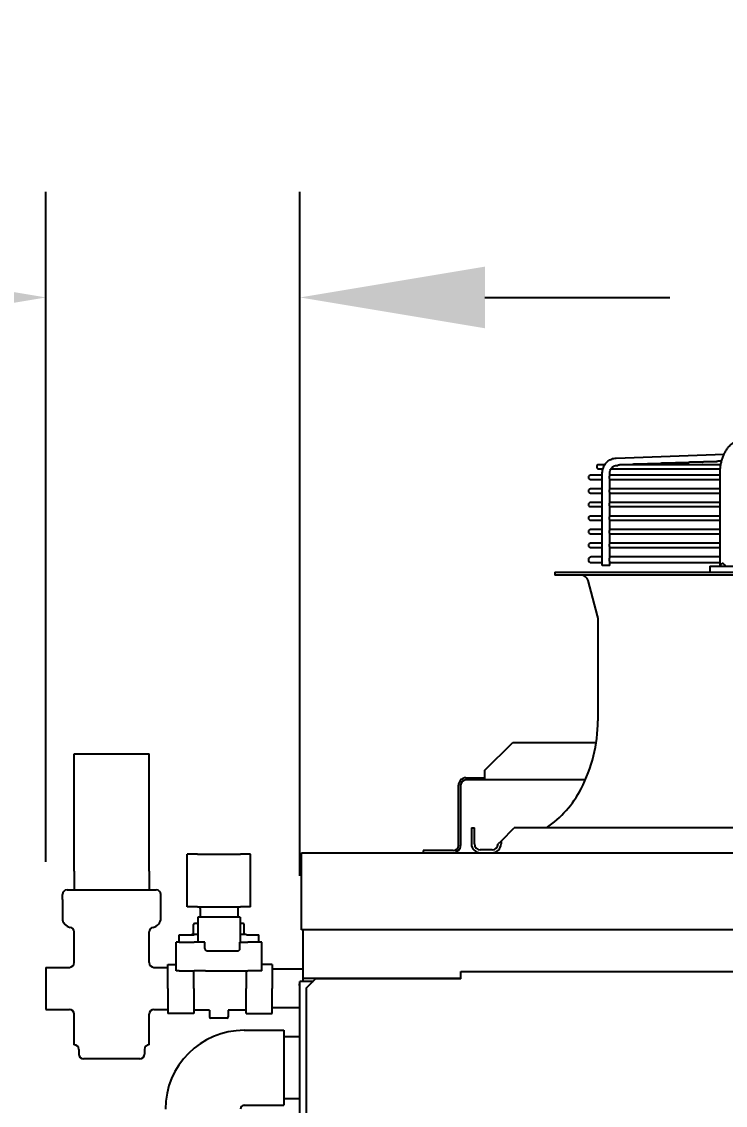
# Model space of a CAD drawing. Header units: millimetres. Extents: x 17891 to 32328, y 18593 to 29476.
# Drawn here: x 18155.81 to 18174.57, y 18969.93 to 18998.81 of the extents above; entities that cross this region are included whole.
import ezdxf

# ---------------------------------------------------------------- set-up
doc = ezdxf.new("R2010")
doc.units = ezdxf.units.MM
doc.header["$LTSCALE"] = 5
for name, color, linetype in [('RECIRCULATION-CONTROL', 3, 'Continuous'), ('UNIT', 6, 'Continuous'), ('WS-NO-CONTROL', 3, 'Continuous')]:
    doc.layers.add(name, color=color, linetype=linetype)
doc.styles.add('SUBMITTAL', font='romans.shx', dxfattribs={"width": 0.75})
doc.dimstyles.new('SUBMITTAL', dxfattribs={"dimtxt": 0.09375, "dimasz": 0.09375, "dimexe": 0.03125, "dimexo": 0.0625, "dimgap": 0.0625, "dimtad": 0, "dimdec": 4, "dimzin": 4, "dimdsep": 46, "dimlunit": 4, "dimtxsty": 'SUBMITTAL', "dimcen": 0.09375, "dimclre": 6, "dimadec": 0, "dimazin": 0, "dimtfac": 1, "dimtdec": 0, "dimtofl": 0, "dimtmove": 0, "dimatfit": 3, "dimfxl": 0, "dimfrac": 2, "dimtolj": 1, "dimtzin": 4, "dimarcsym": 0})

# ---------------------------------------------------------------- blocks, each defined once
blk = doc.blocks.new('*D111')
at = {"layer": 'WS-NO-CONTROL', "color": 6, "lineweight": -2}
for p, q in [((18156.462, 18976.423), (18156.462, 18994.28)), ((18163.232, 18976.046), (18163.232, 18994.28))]:
    blk.add_line(p, q, dxfattribs=at)
at = {"layer": 'WS-NO-CONTROL', "color": 3, "lineweight": -2}
for p, q in [((18151.533, 18991.463), (18146.603, 18991.463)), ((18168.161, 18991.463), (18173.091, 18991.463))]:
    blk.add_line(p, q, dxfattribs=at)
at = {"layer": 'WS-NO-CONTROL', "color": 3}
for points in [[(18151.533, 18992.284), (18151.533, 18990.641), (18156.462, 18991.463)], [(18168.161, 18992.284), (18168.161, 18990.641), (18163.232, 18991.463)]]:
    blk.add_solid(points, dxfattribs=at)
at = {"layer": 'WS-NO-CONTROL', "color": 3, "insert": (18134.632, 18991.463), "char_height": 4.9294, "attachment_point": 5, "style": 'SUBMITTAL'}
blk.add_mtext('\\A1;6 3/4"', dxfattribs=at)

msp = doc.modelspace()

# ---------------------------------------------------------------- linework, layer by layer
at = {"layer": 'RECIRCULATION-CONTROL'}
for p, q in [((18163.232, 18971.7582), (18162.802, 18971.7582)), ((18163.232, 18970.0982), (18162.802, 18970.0982))]:
    msp.add_line(p, q, dxfattribs=at)
for radius in [2.1, 0.1]:
    msp.add_arc((18161.7457, 18969.8282), radius, 90, 180, dxfattribs=at)
at = {"layer": 'UNIT'}
for p, q in [((18171.6623, 18987.1791), (18174.5375, 18987.283)), ((18171.3564, 18987.0037), (18171.1978, 18987.0037)), ((18171.6694, 18986.9824), (18171.6916, 18986.9832)), ((18174.4511, 18987.0037), (18171.748, 18987.0037)), ((18172.4556, 18987.0172), (18172.1222, 18987.0172)), ((18172.8298, 18987.0307), (18172.4964, 18987.0307)), ((18173.204, 18987.0442), (18172.8706, 18987.0442)), ((18173.5782, 18987.0577), (18173.2448, 18987.0577)), ((18173.9524, 18987.0712), (18173.619, 18987.0712)), ((18174.3266, 18987.0847), (18173.9932, 18987.0847)), ((18174.4716, 18987.0982), (18174.3673, 18987.0982)), ((18171.2922, 18986.7218), (18170.9774, 18986.7218)), ((18170.9774, 18986.6115), (18171.2922, 18986.6115)), ((18171.1978, 18986.8935), (18171.3068, 18986.8935)), ((18171.2922, 18984.3163), (18171.2922, 18986.7856)), ((18171.489, 18986.7058), (18171.489, 18986.7856)), ((18174.4322, 18986.7218), (18171.489, 18986.7218)), ((18171.489, 18986.3436), (18171.489, 18986.6275)), ((18171.489, 18986.6115), (18174.4322, 18986.6115)), ((18171.5196, 18986.8935), (18174.4368, 18986.8935)), ((18174.4322, 18984.3163), (18174.4322, 18986.7856)), ((18171.2922, 18986.3596), (18170.9774, 18986.3596)), ((18174.4322, 18986.3596), (18171.489, 18986.3596)), ((18170.9774, 18986.2493), (18171.2922, 18986.2493)), ((18171.489, 18985.9814), (18171.489, 18986.2653)), ((18171.489, 18986.2493), (18174.4322, 18986.2493)), ((18171.2922, 18985.9974), (18170.9774, 18985.9974)), ((18170.9774, 18985.8871), (18171.2922, 18985.8871)), ((18174.4322, 18985.9974), (18171.489, 18985.9974)), ((18171.489, 18985.6192), (18171.489, 18985.9031)), ((18171.489, 18985.8871), (18174.4322, 18985.8871)), ((18171.2922, 18985.6352), (18170.9774, 18985.6352)), ((18170.9774, 18985.5249), (18171.2922, 18985.5249)), ((18174.4322, 18985.6352), (18171.489, 18985.6352)), ((18171.489, 18985.257), (18171.489, 18985.5409)), ((18171.489, 18985.5249), (18174.4322, 18985.5249)), ((18171.2922, 18985.2729), (18170.9774, 18985.2729)), ((18174.4322, 18985.2729), (18171.489, 18985.2729)), ((18171.489, 18984.8948), (18171.489, 18985.1787)), ((18170.9774, 18985.1627), (18171.2922, 18985.1627)), ((18171.2922, 18984.9107), (18170.9774, 18984.9107)), ((18171.489, 18985.1627), (18174.4322, 18985.1627)), ((18174.4322, 18984.9107), (18171.489, 18984.9107)), ((18170.9774, 18984.8005), (18171.2922, 18984.8005)), ((18171.489, 18984.5191), (18171.489, 18984.8165)), ((18171.489, 18984.8005), (18174.4322, 18984.8005)), ((18171.2922, 18984.5485), (18170.999, 18984.5485)), ((18170.999, 18984.395), (18171.2922, 18984.395)), ((18171.489, 18984.3163), (18171.2922, 18984.3163)), ((18174.4322, 18984.5485), (18171.489, 18984.5485)), ((18171.489, 18984.3163), (18171.489, 18984.4245)), ((18171.489, 18984.395), (18174.4322, 18984.395)), ((18170.0286, 18984.1391), (18203.7687, 18984.1391)), ((18170.0286, 18984.1391), (18170.0286, 18984.0604)), ((18203.7687, 18984.0604), (18170.0286, 18984.0604)), ((18174.1624, 18984.2966), (18176.3895, 18984.2966)), ((18174.1624, 18984.2966), (18174.1624, 18984.1391)), ((18171.1636, 18982.9726), (18170.9125, 18983.9142)), ((18171.1703, 18982.9219), (18171.1703, 18980.1809)), ((18168.1556, 18978.8508), (18168.9056, 18979.6008)), ((18168.9056, 18979.6008), (18171.1273, 18979.6008)), ((18168.1556, 18978.8508), (18168.1556, 18978.6008)), ((18167.6556, 18978.6588), (18168.1556, 18978.6588)), ((18170.8393, 18978.6008), (18167.6556, 18978.6008)), ((18167.4566, 18976.8578), (18167.4566, 18978.4598)), ((18167.5146, 18978.4598), (18167.5146, 18976.8578)), ((18167.8041, 18977.3281), (18167.8829, 18977.3281)), ((18167.8041, 18977.3281), (18167.8041, 18976.895)), ((18167.8829, 18976.895), (18167.8829, 18977.3281)), ((18168.5915, 18976.9737), (18168.9459, 18977.3281)), ((18204.8514, 18977.3281), (18168.9459, 18977.3281)), ((18168.5915, 18976.9737), (18168.5128, 18976.895)), ((18168.5915, 18976.9737), (18168.5915, 18976.895)), ((18163.2736, 18976.6588), (18494.0177, 18976.6588)), ((18163.2736, 18974.6092), (18163.2736, 18976.6588)), ((18163.2736, 18974.6092), (18163.2736, 18976.6588)), ((18167.3156, 18976.7168), (18166.5146, 18976.7168)), ((18166.5146, 18976.7168), (18166.5146, 18976.6588)), ((18168.3553, 18976.7375), (18168.0404, 18976.7375)), ((18494.0177, 18974.6092), (18163.2736, 18974.6092)), ((18163.3049, 18974.6092), (18163.3049, 18973.2412)), ((18167.5236, 18973.4997), (18489.7677, 18973.4997)), ((18167.5236, 18973.3007), (18167.5236, 18973.4997)), ((18163.232, 18973.1406), (18163.1926, 18973.1406)), ((18163.232, 18892.8745), (18163.232, 18973.2292)), ((18163.5771, 18973.2292), (18163.232, 18973.2292)), ((18167.5236, 18973.3122), (18163.3049, 18973.3122)), ((18163.3049, 18973.2412), (18163.5891, 18973.2412)), ((18163.3361, 18973.2292), (18163.3361, 18973.2412)), ((18163.3986, 18973.0507), (18163.6486, 18973.3007)), ((18163.3986, 18973.0507), (18163.3986, 18964.6004)), ((18167.5236, 18973.3007), (18163.6486, 18973.3007)), ((18167.3049, 18973.3122), (18167.3049, 18973.3007))]:
    msp.add_line(p, q, dxfattribs=at)
for centre, radius, start, end in [((18171.1978, 18986.9486), 0.0551, 90, 270), ((18170.9774, 18986.6666), 0.0551, 90, 270), ((18170.9774, 18986.3044), 0.0551, 90, 270), ((18170.9774, 18985.9422), 0.0551, 90, 270), ((18170.9774, 18985.58), 0.0551, 90, 270), ((18170.9774, 18985.2178), 0.0551, 90, 270), ((18170.9774, 18984.8556), 0.0551, 90, 270), ((18170.999, 18984.4718), 0.0768, 90, 270), ((18170.7223, 18983.8635), 0.1969, 14.93142, 90), ((18170.9734, 18982.9219), 0.1969, 0, 14.93142), ((18167.2333, 18980.1809), 3.937, 332.49816, 0), ((18167.6556, 18978.4598), 0.199, 90, 180), ((18167.6556, 18978.4598), 0.141, 90, 180), ((18168.2111, 18979.6719), 2.8346, 304.22448, 332.49816), ((18167.3156, 18976.8578), 0.141, 270, 0), ((18167.3156, 18976.8578), 0.199, 270, 0), ((18168.0404, 18976.895), 0.2362, 180, 270), ((18168.0404, 18976.895), 0.1575, 180, 270), ((18168.3553, 18976.895), 0.1575, 270, 0), ((18168.3553, 18976.895), 0.2362, 270, 0)]:
    msp.add_arc(centre, radius, start, end, dxfattribs=at)
for points, knots in [([(18174.4322, 18986.7856), (18174.4322, 18986.8212), (18174.4337, 18986.8571), (18174.4367, 18986.8925), (18174.4397, 18986.9279), (18174.4441, 18986.9629), (18174.45, 18986.9976), (18174.4559, 18987.0322), (18174.4633, 18987.0666), (18174.4721, 18987.1001), (18174.4808, 18987.1335), (18174.4909, 18987.166), (18174.5024, 18987.1978), (18174.5139, 18987.2295), (18174.5268, 18987.2605), (18174.5408, 18987.2901), (18174.5549, 18987.3198), (18174.5701, 18987.348), (18174.5865, 18987.3751), (18174.6029, 18987.4022), (18174.6206, 18987.428), (18174.6392, 18987.4522), (18174.6577, 18987.4763), (18174.6772, 18987.4988), (18174.6976, 18987.5196), (18174.7181, 18987.5405), (18174.7395, 18987.5598), (18174.7616, 18987.5771), (18174.7836, 18987.5944), (18174.8062, 18987.6098), (18174.8296, 18987.6234), (18174.8529, 18987.6369), (18174.877, 18987.6485), (18174.9012, 18987.6581), (18174.9255, 18987.6676), (18174.9501, 18987.6751), (18174.975, 18987.6805), (18174.9999, 18987.686), (18175.0253, 18987.6894), (18175.0504, 18987.6906)], [0, 0, 0, 0, 0.076921, 0.076921, 0.076921, 0.1538421, 0.1538421, 0.1538421, 0.2307631, 0.2307631, 0.2307631, 0.3076842, 0.3076842, 0.3076842, 0.3846052, 0.3846052, 0.3846052, 0.4615263, 0.4615263, 0.4615263, 0.5384473, 0.5384473, 0.5384473, 0.6153684, 0.6153684, 0.6153684, 0.6922894, 0.6922894, 0.6922894, 0.7692105, 0.7692105, 0.7692105, 0.8461315, 0.8461315, 0.8461315, 0.9230526, 0.9230526, 0.9230526, 1, 1, 1, 1]), ([(18171.2922, 18986.7856), (18171.2922, 18986.8256), (18171.2981, 18986.8656), (18171.3215, 18986.9419), (18171.339, 18986.9783), (18171.3838, 18987.0442), (18171.4113, 18987.0737), (18171.4738, 18987.1228), (18171.5089, 18987.1424), (18171.5833, 18987.1699), (18171.6227, 18987.1777), (18171.6623, 18987.1791)], [1.5707963, 1.5707963, 1.5707963, 1.5707963, 1.8779743, 1.8779743, 2.1851522, 2.1851522, 2.4923302, 2.4923302, 2.7995081, 2.7995081, 3.1066861, 3.1066861, 3.1066861, 3.1066861]), ([(18171.489, 18986.7856), (18171.489, 18986.8061), (18171.4921, 18986.8266), (18171.504, 18986.8655), (18171.5128, 18986.8839), (18171.5353, 18986.9169), (18171.5489, 18986.9314), (18171.5794, 18986.9554), (18171.5964, 18986.9649), (18171.632, 18986.978), (18171.6506, 18986.9817), (18171.6694, 18986.9824)], [1.5707963, 1.5707963, 1.5707963, 1.5707963, 1.8779743, 1.8779743, 2.1851522, 2.1851522, 2.4923302, 2.4923302, 2.7995081, 2.7995081, 3.1066861, 3.1066861, 3.1066861, 3.1066861]), ([(18171.6916, 18986.9832), (18171.6918, 18986.9832), (18171.692, 18986.9832), (18171.6921, 18986.9832), (18171.6924, 18986.9832), (18171.6927, 18986.9833), (18171.6929, 18986.9833), (18171.6935, 18986.9834), (18171.6941, 18986.9836), (18171.6947, 18986.9838), (18171.6954, 18986.984), (18171.696, 18986.9843), (18171.6967, 18986.9846), (18171.6975, 18986.9849), (18171.6982, 18986.9852), (18171.6989, 18986.9856), (18171.6997, 18986.986), (18171.7005, 18986.9864), (18171.7013, 18986.9868), (18171.7021, 18986.9873), (18171.703, 18986.9877), (18171.7038, 18986.9882), (18171.7047, 18986.9887), (18171.7055, 18986.9892), (18171.7064, 18986.9897), (18171.7073, 18986.9902), (18171.7082, 18986.9907), (18171.7091, 18986.9913), (18171.71, 18986.9918), (18171.711, 18986.9923), (18171.7119, 18986.9928), (18171.7129, 18986.9933), (18171.7138, 18986.9938), (18171.7148, 18986.9943), (18171.7157, 18986.9948), (18171.7167, 18986.9953), (18171.7177, 18986.9958), (18171.7187, 18986.9963), (18171.7196, 18986.9967), (18171.7206, 18986.9972), (18171.7216, 18986.9976), (18171.7226, 18986.9981), (18171.7236, 18986.9985), (18171.7246, 18986.9989), (18171.7256, 18986.9993), (18171.7266, 18986.9996), (18171.7276, 18987), (18171.7286, 18987.0003), (18171.7296, 18987.0007), (18171.7306, 18987.001), (18171.7317, 18987.0013), (18171.7327, 18987.0016), (18171.7337, 18987.0018), (18171.7347, 18987.0021), (18171.7357, 18987.0023), (18171.7367, 18987.0025), (18171.7377, 18987.0027), (18171.7387, 18987.0029), (18171.7397, 18987.0031), (18171.7407, 18987.0032), (18171.7417, 18987.0033), (18171.7427, 18987.0034), (18171.7437, 18987.0035), (18171.7447, 18987.0036), (18171.7457, 18987.0037), (18171.7466, 18987.0037), (18171.7476, 18987.0037), (18171.7477, 18987.0037), (18171.7479, 18987.0037), (18171.748, 18987.0037)], [0.00401292, 0.00401292, 0.00401292, 0.00401292, 0.01219512, 0.01219512, 0.01219512, 0.02439024, 0.02439024, 0.02439024, 0.04878049, 0.04878049, 0.04878049, 0.07317073, 0.07317073, 0.07317073, 0.09756098, 0.09756098, 0.09756098, 0.12195122, 0.12195122, 0.12195122, 0.14634146, 0.14634146, 0.14634146, 0.17073171, 0.17073171, 0.17073171, 0.19512195, 0.19512195, 0.19512195, 0.2195122, 0.2195122, 0.2195122, 0.24390244, 0.24390244, 0.24390244, 0.26829268, 0.26829268, 0.26829268, 0.29268293, 0.29268293, 0.29268293, 0.31707317, 0.31707317, 0.31707317, 0.34146341, 0.34146341, 0.34146341, 0.36585366, 0.36585366, 0.36585366, 0.3902439, 0.3902439, 0.3902439, 0.41463415, 0.41463415, 0.41463415, 0.43902439, 0.43902439, 0.43902439, 0.46341463, 0.46341463, 0.46341463, 0.48780488, 0.48780488, 0.48780488, 0.51219512, 0.51219512, 0.51219512, 0.51549915, 0.51549915, 0.51549915, 0.51549915]), ([(18172.0815, 18987.0037), (18172.0821, 18987.0041), (18172.0827, 18987.0044), (18172.0833, 18987.0048), (18172.0843, 18987.0053), (18172.0852, 18987.0058), (18172.0861, 18987.0063), (18172.0871, 18987.0068), (18172.088, 18987.0073), (18172.089, 18987.0078), (18172.0899, 18987.0083), (18172.0909, 18987.0088), (18172.0919, 18987.0093), (18172.0929, 18987.0098), (18172.0938, 18987.0102), (18172.0948, 18987.0107), (18172.0958, 18987.0111), (18172.0968, 18987.0116), (18172.0978, 18987.012), (18172.0988, 18987.0124), (18172.0998, 18987.0128), (18172.1008, 18987.0131), (18172.1018, 18987.0135), (18172.1028, 18987.0138), (18172.1038, 18987.0142), (18172.1049, 18987.0145), (18172.1059, 18987.0148), (18172.1069, 18987.0151), (18172.1079, 18987.0153), (18172.1089, 18987.0156), (18172.1099, 18987.0158), (18172.1109, 18987.016), (18172.1119, 18987.0162), (18172.1129, 18987.0164), (18172.1139, 18987.0166), (18172.1149, 18987.0167), (18172.1159, 18987.0168), (18172.1169, 18987.0169), (18172.1179, 18987.017), (18172.1189, 18987.0171), (18172.1199, 18987.0172), (18172.1208, 18987.0172), (18172.1218, 18987.0172), (18172.1219, 18987.0172), (18172.1221, 18987.0172), (18172.1222, 18987.0172)], [0.1782737, 0.1782737, 0.1782737, 0.1782737, 0.19512195, 0.19512195, 0.19512195, 0.2195122, 0.2195122, 0.2195122, 0.24390244, 0.24390244, 0.24390244, 0.26829268, 0.26829268, 0.26829268, 0.29268293, 0.29268293, 0.29268293, 0.31707317, 0.31707317, 0.31707317, 0.34146341, 0.34146341, 0.34146341, 0.36585366, 0.36585366, 0.36585366, 0.3902439, 0.3902439, 0.3902439, 0.41463415, 0.41463415, 0.41463415, 0.43902439, 0.43902439, 0.43902439, 0.46341463, 0.46341463, 0.46341463, 0.48780488, 0.48780488, 0.48780488, 0.51219512, 0.51219512, 0.51219512, 0.5155129, 0.5155129, 0.5155129, 0.5155129]), ([(18172.4556, 18987.0172), (18172.4563, 18987.0176), (18172.4569, 18987.0179), (18172.4576, 18987.0183), (18172.4585, 18987.0188), (18172.4594, 18987.0193), (18172.4604, 18987.0198), (18172.4613, 18987.0204), (18172.4622, 18987.0209), (18172.4632, 18987.0214), (18172.4642, 18987.0219), (18172.4651, 18987.0223), (18172.4661, 18987.0228), (18172.4671, 18987.0233), (18172.4681, 18987.0237), (18172.469, 18987.0242), (18172.47, 18987.0246), (18172.471, 18987.0251), (18172.472, 18987.0255), (18172.473, 18987.0259), (18172.474, 18987.0263), (18172.475, 18987.0266), (18172.476, 18987.027), (18172.477, 18987.0273), (18172.478, 18987.0277), (18172.4791, 18987.028), (18172.4801, 18987.0283), (18172.4811, 18987.0286), (18172.4821, 18987.0288), (18172.4831, 18987.0291), (18172.4841, 18987.0293), (18172.4851, 18987.0295), (18172.4861, 18987.0297), (18172.4871, 18987.0299), (18172.4881, 18987.0301), (18172.4891, 18987.0302), (18172.4901, 18987.0303), (18172.4911, 18987.0304), (18172.4921, 18987.0305), (18172.4931, 18987.0306), (18172.4941, 18987.0307), (18172.495, 18987.0307), (18172.496, 18987.0307), (18172.4961, 18987.0307), (18172.4963, 18987.0307), (18172.4964, 18987.0307)], [0.17792949, 0.17792949, 0.17792949, 0.17792949, 0.19512195, 0.19512195, 0.19512195, 0.2195122, 0.2195122, 0.2195122, 0.24390244, 0.24390244, 0.24390244, 0.26829268, 0.26829268, 0.26829268, 0.29268293, 0.29268293, 0.29268293, 0.31707317, 0.31707317, 0.31707317, 0.34146341, 0.34146341, 0.34146341, 0.36585366, 0.36585366, 0.36585366, 0.3902439, 0.3902439, 0.3902439, 0.41463415, 0.41463415, 0.41463415, 0.43902439, 0.43902439, 0.43902439, 0.46341463, 0.46341463, 0.46341463, 0.48780488, 0.48780488, 0.48780488, 0.51219512, 0.51219512, 0.51219512, 0.51552666, 0.51552666, 0.51552666, 0.51552666]), ([(18172.8298, 18987.0307), (18172.8305, 18987.0311), (18172.8311, 18987.0314), (18172.8318, 18987.0318), (18172.8327, 18987.0323), (18172.8336, 18987.0328), (18172.8346, 18987.0334), (18172.8355, 18987.0339), (18172.8365, 18987.0344), (18172.8374, 18987.0349), (18172.8384, 18987.0354), (18172.8393, 18987.0359), (18172.8403, 18987.0363), (18172.8413, 18987.0368), (18172.8423, 18987.0373), (18172.8433, 18987.0377), (18172.8442, 18987.0381), (18172.8452, 18987.0386), (18172.8462, 18987.039), (18172.8472, 18987.0394), (18172.8482, 18987.0398), (18172.8492, 18987.0401), (18172.8502, 18987.0405), (18172.8512, 18987.0408), (18172.8523, 18987.0412), (18172.8533, 18987.0415), (18172.8543, 18987.0418), (18172.8553, 18987.0421), (18172.8563, 18987.0423), (18172.8573, 18987.0426), (18172.8583, 18987.0428), (18172.8593, 18987.043), (18172.8603, 18987.0432), (18172.8613, 18987.0434), (18172.8623, 18987.0436), (18172.8633, 18987.0437), (18172.8643, 18987.0438), (18172.8653, 18987.0439), (18172.8663, 18987.044), (18172.8673, 18987.0441), (18172.8682, 18987.0442), (18172.8692, 18987.0442), (18172.8702, 18987.0442), (18172.8703, 18987.0442), (18172.8704, 18987.0442), (18172.8706, 18987.0442)], [0.17758438, 0.17758438, 0.17758438, 0.17758438, 0.19512195, 0.19512195, 0.19512195, 0.2195122, 0.2195122, 0.2195122, 0.24390244, 0.24390244, 0.24390244, 0.26829268, 0.26829268, 0.26829268, 0.29268293, 0.29268293, 0.29268293, 0.31707317, 0.31707317, 0.31707317, 0.34146341, 0.34146341, 0.34146341, 0.36585366, 0.36585366, 0.36585366, 0.3902439, 0.3902439, 0.3902439, 0.41463415, 0.41463415, 0.41463415, 0.43902439, 0.43902439, 0.43902439, 0.46341463, 0.46341463, 0.46341463, 0.48780488, 0.48780488, 0.48780488, 0.51219512, 0.51219512, 0.51219512, 0.51554043, 0.51554043, 0.51554043, 0.51554043]), ([(18173.204, 18987.0442), (18173.2047, 18987.0446), (18173.2053, 18987.0449), (18173.206, 18987.0453), (18173.2069, 18987.0458), (18173.2078, 18987.0464), (18173.2088, 18987.0469), (18173.2097, 18987.0474), (18173.2107, 18987.0479), (18173.2116, 18987.0484), (18173.2126, 18987.0489), (18173.2136, 18987.0494), (18173.2145, 18987.0498), (18173.2155, 18987.0503), (18173.2165, 18987.0508), (18173.2175, 18987.0512), (18173.2185, 18987.0516), (18173.2194, 18987.0521), (18173.2204, 18987.0525), (18173.2214, 18987.0529), (18173.2224, 18987.0533), (18173.2234, 18987.0536), (18173.2244, 18987.054), (18173.2255, 18987.0543), (18173.2265, 18987.0547), (18173.2275, 18987.055), (18173.2285, 18987.0553), (18173.2295, 18987.0556), (18173.2305, 18987.0558), (18173.2315, 18987.0561), (18173.2325, 18987.0563), (18173.2335, 18987.0565), (18173.2345, 18987.0567), (18173.2355, 18987.0569), (18173.2365, 18987.0571), (18173.2375, 18987.0572), (18173.2385, 18987.0573), (18173.2395, 18987.0574), (18173.2405, 18987.0575), (18173.2415, 18987.0576), (18173.2424, 18987.0576), (18173.2434, 18987.0577), (18173.2444, 18987.0577), (18173.2445, 18987.0577), (18173.2446, 18987.0577), (18173.2448, 18987.0577)], [0.17723839, 0.17723839, 0.17723839, 0.17723839, 0.19512195, 0.19512195, 0.19512195, 0.2195122, 0.2195122, 0.2195122, 0.24390244, 0.24390244, 0.24390244, 0.26829268, 0.26829268, 0.26829268, 0.29268293, 0.29268293, 0.29268293, 0.31707317, 0.31707317, 0.31707317, 0.34146341, 0.34146341, 0.34146341, 0.36585366, 0.36585366, 0.36585366, 0.3902439, 0.3902439, 0.3902439, 0.41463415, 0.41463415, 0.41463415, 0.43902439, 0.43902439, 0.43902439, 0.46341463, 0.46341463, 0.46341463, 0.48780488, 0.48780488, 0.48780488, 0.51219512, 0.51219512, 0.51219512, 0.5155542, 0.5155542, 0.5155542, 0.5155542]), ([(18173.5782, 18987.0577), (18173.5789, 18987.0581), (18173.5795, 18987.0585), (18173.5802, 18987.0588), (18173.5811, 18987.0594), (18173.5821, 18987.0599), (18173.583, 18987.0604), (18173.5839, 18987.0609), (18173.5849, 18987.0614), (18173.5858, 18987.0619), (18173.5868, 18987.0624), (18173.5878, 18987.0629), (18173.5887, 18987.0633), (18173.5897, 18987.0638), (18173.5907, 18987.0643), (18173.5917, 18987.0647), (18173.5927, 18987.0652), (18173.5937, 18987.0656), (18173.5947, 18987.066), (18173.5957, 18987.0664), (18173.5966, 18987.0668), (18173.5977, 18987.0671), (18173.5987, 18987.0675), (18173.5997, 18987.0678), (18173.6007, 18987.0682), (18173.6017, 18987.0685), (18173.6027, 18987.0688), (18173.6037, 18987.069), (18173.6047, 18987.0693), (18173.6057, 18987.0696), (18173.6067, 18987.0698), (18173.6077, 18987.07), (18173.6087, 18987.0702), (18173.6097, 18987.0704), (18173.6107, 18987.0706), (18173.6117, 18987.0707), (18173.6127, 18987.0708), (18173.6137, 18987.0709), (18173.6147, 18987.071), (18173.6157, 18987.0711), (18173.6166, 18987.0711), (18173.6176, 18987.0712), (18173.6186, 18987.0712), (18173.6187, 18987.0712), (18173.6188, 18987.0712), (18173.619, 18987.0712)], [0.17689154, 0.17689154, 0.17689154, 0.17689154, 0.19512195, 0.19512195, 0.19512195, 0.2195122, 0.2195122, 0.2195122, 0.24390244, 0.24390244, 0.24390244, 0.26829268, 0.26829268, 0.26829268, 0.29268293, 0.29268293, 0.29268293, 0.31707317, 0.31707317, 0.31707317, 0.34146341, 0.34146341, 0.34146341, 0.36585366, 0.36585366, 0.36585366, 0.3902439, 0.3902439, 0.3902439, 0.41463415, 0.41463415, 0.41463415, 0.43902439, 0.43902439, 0.43902439, 0.46341463, 0.46341463, 0.46341463, 0.48780488, 0.48780488, 0.48780488, 0.51219512, 0.51219512, 0.51219512, 0.51556798, 0.51556798, 0.51556798, 0.51556798]), ([(18173.9524, 18987.0712), (18173.9531, 18987.0716), (18173.9537, 18987.072), (18173.9544, 18987.0724), (18173.9554, 18987.0729), (18173.9563, 18987.0734), (18173.9572, 18987.0739), (18173.9582, 18987.0744), (18173.9591, 18987.0749), (18173.9601, 18987.0754), (18173.961, 18987.0759), (18173.962, 18987.0764), (18173.963, 18987.0768), (18173.9639, 18987.0773), (18173.9649, 18987.0778), (18173.9659, 18987.0782), (18173.9669, 18987.0787), (18173.9679, 18987.0791), (18173.9689, 18987.0795), (18173.9699, 18987.0799), (18173.9709, 18987.0803), (18173.9719, 18987.0806), (18173.9729, 18987.081), (18173.9739, 18987.0813), (18173.9749, 18987.0817), (18173.9759, 18987.082), (18173.9769, 18987.0823), (18173.9779, 18987.0825), (18173.9789, 18987.0828), (18173.9799, 18987.0831), (18173.9809, 18987.0833), (18173.9819, 18987.0835), (18173.9829, 18987.0837), (18173.9839, 18987.0839), (18173.9849, 18987.084), (18173.9859, 18987.0842), (18173.9869, 18987.0843), (18173.9879, 18987.0844), (18173.9889, 18987.0845), (18173.9899, 18987.0846), (18173.9908, 18987.0846), (18173.9918, 18987.0847), (18173.9928, 18987.0847), (18173.9929, 18987.0847), (18173.993, 18987.0847), (18173.9932, 18987.0847)], [0.17654387, 0.17654387, 0.17654387, 0.17654387, 0.19512195, 0.19512195, 0.19512195, 0.2195122, 0.2195122, 0.2195122, 0.24390244, 0.24390244, 0.24390244, 0.26829268, 0.26829268, 0.26829268, 0.29268293, 0.29268293, 0.29268293, 0.31707317, 0.31707317, 0.31707317, 0.34146341, 0.34146341, 0.34146341, 0.36585366, 0.36585366, 0.36585366, 0.3902439, 0.3902439, 0.3902439, 0.41463415, 0.41463415, 0.41463415, 0.43902439, 0.43902439, 0.43902439, 0.46341463, 0.46341463, 0.46341463, 0.48780488, 0.48780488, 0.48780488, 0.51219512, 0.51219512, 0.51219512, 0.51558176, 0.51558176, 0.51558176, 0.51558176]), ([(18174.3266, 18987.0847), (18174.3272, 18987.0851), (18174.3279, 18987.0855), (18174.3287, 18987.0859), (18174.3296, 18987.0864), (18174.3305, 18987.0869), (18174.3314, 18987.0874), (18174.3324, 18987.0879), (18174.3333, 18987.0884), (18174.3343, 18987.0889), (18174.3352, 18987.0894), (18174.3362, 18987.0899), (18174.3372, 18987.0904), (18174.3381, 18987.0908), (18174.3391, 18987.0913), (18174.3401, 18987.0917), (18174.3411, 18987.0922), (18174.3421, 18987.0926), (18174.3431, 18987.093), (18174.3441, 18987.0934), (18174.3451, 18987.0938), (18174.3461, 18987.0941), (18174.3471, 18987.0945), (18174.3481, 18987.0948), (18174.3491, 18987.0952), (18174.3501, 18987.0955), (18174.3511, 18987.0958), (18174.3521, 18987.096), (18174.3531, 18987.0963), (18174.3541, 18987.0966), (18174.3551, 18987.0968), (18174.3561, 18987.097), (18174.3571, 18987.0972), (18174.3581, 18987.0974), (18174.3591, 18987.0975), (18174.3601, 18987.0977), (18174.3611, 18987.0978), (18174.3621, 18987.0979), (18174.3631, 18987.098), (18174.364, 18987.0981), (18174.365, 18987.0981), (18174.366, 18987.0982), (18174.3669, 18987.0982), (18174.3671, 18987.0982), (18174.3672, 18987.0982), (18174.3673, 18987.0982)], [0.1761954, 0.1761954, 0.1761954, 0.1761954, 0.19512195, 0.19512195, 0.19512195, 0.2195122, 0.2195122, 0.2195122, 0.24390244, 0.24390244, 0.24390244, 0.26829268, 0.26829268, 0.26829268, 0.29268293, 0.29268293, 0.29268293, 0.31707317, 0.31707317, 0.31707317, 0.34146341, 0.34146341, 0.34146341, 0.36585366, 0.36585366, 0.36585366, 0.3902439, 0.3902439, 0.3902439, 0.41463415, 0.41463415, 0.41463415, 0.43902439, 0.43902439, 0.43902439, 0.46341463, 0.46341463, 0.46341463, 0.48780488, 0.48780488, 0.48780488, 0.51219512, 0.51219512, 0.51219512, 0.51559553, 0.51559553, 0.51559553, 0.51559553]), ([(18171.482, 18986.6666), (18171.482, 18986.6677), (18171.482, 18986.6697), (18171.4822, 18986.6726), (18171.4824, 18986.6756), (18171.4828, 18986.6785), (18171.4832, 18986.6814), (18171.4837, 18986.6842), (18171.4843, 18986.6869), (18171.4849, 18986.6895), (18171.4855, 18986.6921), (18171.4862, 18986.6945), (18171.4869, 18986.6968), (18171.4875, 18986.6989), (18171.4881, 18986.7009), (18171.4886, 18986.7027), (18171.4889, 18986.7043), (18171.489, 18986.7053), (18171.489, 18986.7057), (18171.489, 18986.7058)], [0, 0, 0, 0, 0.04761905, 0.0952381, 0.14285714, 0.19047619, 0.23809524, 0.28571429, 0.33333333, 0.38095238, 0.42857143, 0.47619048, 0.52380952, 0.57142857, 0.61904762, 0.66666667, 0.71428571, 0.76190476, 0.76755733, 0.76755733, 0.76755733, 0.76755733]), ([(18171.489, 18986.6275), (18171.489, 18986.6276), (18171.489, 18986.628), (18171.4889, 18986.629), (18171.4886, 18986.6306), (18171.4881, 18986.6324), (18171.4875, 18986.6344), (18171.4869, 18986.6365), (18171.4862, 18986.6388), (18171.4855, 18986.6412), (18171.4849, 18986.6438), (18171.4843, 18986.6464), (18171.4837, 18986.6491), (18171.4832, 18986.6519), (18171.4828, 18986.6548), (18171.4824, 18986.6577), (18171.4822, 18986.6607), (18171.482, 18986.6636), (18171.482, 18986.6656), (18171.482, 18986.6666)], [0.23243408, 0.23243408, 0.23243408, 0.23243408, 0.23809524, 0.28571429, 0.33333333, 0.38095238, 0.42857143, 0.47619048, 0.52380952, 0.57142857, 0.61904762, 0.66666667, 0.71428571, 0.76190476, 0.80952381, 0.85714286, 0.9047619, 0.95238095, 1, 1, 1, 1]), ([(18171.482, 18986.3044), (18171.482, 18986.3054), (18171.482, 18986.3074), (18171.4822, 18986.3104), (18171.4824, 18986.3134), (18171.4828, 18986.3163), (18171.4832, 18986.3192), (18171.4837, 18986.322), (18171.4843, 18986.3247), (18171.4849, 18986.3273), (18171.4855, 18986.3299), (18171.4862, 18986.3323), (18171.4869, 18986.3346), (18171.4875, 18986.3367), (18171.4881, 18986.3387), (18171.4886, 18986.3405), (18171.4889, 18986.3421), (18171.489, 18986.3431), (18171.489, 18986.3435), (18171.489, 18986.3436)], [0, 0, 0, 0, 0.04761905, 0.0952381, 0.14285714, 0.19047619, 0.23809524, 0.28571429, 0.33333333, 0.38095238, 0.42857143, 0.47619048, 0.52380952, 0.57142857, 0.61904762, 0.66666667, 0.71428571, 0.76190476, 0.76755733, 0.76755733, 0.76755733, 0.76755733]), ([(18171.489, 18986.2653), (18171.489, 18986.2654), (18171.489, 18986.2658), (18171.4889, 18986.2668), (18171.4886, 18986.2684), (18171.4881, 18986.2702), (18171.4875, 18986.2722), (18171.4869, 18986.2743), (18171.4862, 18986.2766), (18171.4855, 18986.279), (18171.4849, 18986.2816), (18171.4843, 18986.2842), (18171.4837, 18986.2869), (18171.4832, 18986.2897), (18171.4828, 18986.2926), (18171.4824, 18986.2955), (18171.4822, 18986.2985), (18171.482, 18986.3014), (18171.482, 18986.3034), (18171.482, 18986.3044)], [0.23243408, 0.23243408, 0.23243408, 0.23243408, 0.23809524, 0.28571429, 0.33333333, 0.38095238, 0.42857143, 0.47619048, 0.52380952, 0.57142857, 0.61904762, 0.66666667, 0.71428571, 0.76190476, 0.80952381, 0.85714286, 0.9047619, 0.95238095, 1, 1, 1, 1]), ([(18171.482, 18985.9422), (18171.482, 18985.9432), (18171.482, 18985.9452), (18171.4822, 18985.9482), (18171.4824, 18985.9512), (18171.4828, 18985.9541), (18171.4832, 18985.957), (18171.4837, 18985.9598), (18171.4843, 18985.9625), (18171.4849, 18985.9651), (18171.4855, 18985.9677), (18171.4862, 18985.9701), (18171.4869, 18985.9724), (18171.4875, 18985.9745), (18171.4881, 18985.9765), (18171.4886, 18985.9783), (18171.4889, 18985.9799), (18171.489, 18985.9809), (18171.489, 18985.9813), (18171.489, 18985.9814)], [0, 0, 0, 0, 0.04761905, 0.0952381, 0.14285714, 0.19047619, 0.23809524, 0.28571429, 0.33333333, 0.38095238, 0.42857143, 0.47619048, 0.52380952, 0.57142857, 0.61904762, 0.66666667, 0.71428571, 0.76190476, 0.76755733, 0.76755733, 0.76755733, 0.76755733]), ([(18171.489, 18985.9031), (18171.489, 18985.9031), (18171.489, 18985.9036), (18171.4889, 18985.9046), (18171.4886, 18985.9062), (18171.4881, 18985.908), (18171.4875, 18985.91), (18171.4869, 18985.9121), (18171.4862, 18985.9144), (18171.4855, 18985.9168), (18171.4849, 18985.9193), (18171.4843, 18985.922), (18171.4837, 18985.9247), (18171.4832, 18985.9275), (18171.4828, 18985.9304), (18171.4824, 18985.9333), (18171.4822, 18985.9362), (18171.482, 18985.9392), (18171.482, 18985.9412), (18171.482, 18985.9422)], [0.23243408, 0.23243408, 0.23243408, 0.23243408, 0.23809524, 0.28571429, 0.33333333, 0.38095238, 0.42857143, 0.47619048, 0.52380952, 0.57142857, 0.61904762, 0.66666667, 0.71428571, 0.76190476, 0.80952381, 0.85714286, 0.9047619, 0.95238095, 1, 1, 1, 1]), ([(18171.482, 18985.58), (18171.482, 18985.581), (18171.482, 18985.583), (18171.4822, 18985.586), (18171.4824, 18985.589), (18171.4828, 18985.5919), (18171.4832, 18985.5948), (18171.4837, 18985.5976), (18171.4843, 18985.6003), (18171.4849, 18985.6029), (18171.4855, 18985.6055), (18171.4862, 18985.6079), (18171.4869, 18985.6102), (18171.4875, 18985.6123), (18171.4881, 18985.6143), (18171.4886, 18985.6161), (18171.4889, 18985.6177), (18171.489, 18985.6187), (18171.489, 18985.6191), (18171.489, 18985.6192)], [0, 0, 0, 0, 0.04761905, 0.0952381, 0.14285714, 0.19047619, 0.23809524, 0.28571429, 0.33333333, 0.38095238, 0.42857143, 0.47619048, 0.52380952, 0.57142857, 0.61904762, 0.66666667, 0.71428571, 0.76190476, 0.76755733, 0.76755733, 0.76755733, 0.76755733]), ([(18171.489, 18985.5409), (18171.489, 18985.5409), (18171.489, 18985.5414), (18171.4889, 18985.5424), (18171.4886, 18985.544), (18171.4881, 18985.5458), (18171.4875, 18985.5478), (18171.4869, 18985.5499), (18171.4862, 18985.5522), (18171.4855, 18985.5546), (18171.4849, 18985.5571), (18171.4843, 18985.5598), (18171.4837, 18985.5625), (18171.4832, 18985.5653), (18171.4828, 18985.5682), (18171.4824, 18985.5711), (18171.4822, 18985.574), (18171.482, 18985.577), (18171.482, 18985.579), (18171.482, 18985.58)], [0.23243408, 0.23243408, 0.23243408, 0.23243408, 0.23809524, 0.28571429, 0.33333333, 0.38095238, 0.42857143, 0.47619048, 0.52380952, 0.57142857, 0.61904762, 0.66666667, 0.71428571, 0.76190476, 0.80952381, 0.85714286, 0.9047619, 0.95238095, 1, 1, 1, 1]), ([(18171.482, 18985.2178), (18171.482, 18985.2188), (18171.482, 18985.2208), (18171.4822, 18985.2238), (18171.4824, 18985.2268), (18171.4828, 18985.2297), (18171.4832, 18985.2326), (18171.4837, 18985.2354), (18171.4843, 18985.2381), (18171.4849, 18985.2407), (18171.4855, 18985.2433), (18171.4862, 18985.2457), (18171.4869, 18985.2479), (18171.4875, 18985.2501), (18171.4881, 18985.2521), (18171.4886, 18985.2539), (18171.4889, 18985.2555), (18171.489, 18985.2565), (18171.489, 18985.2569), (18171.489, 18985.257)], [0, 0, 0, 0, 0.04761905, 0.0952381, 0.14285714, 0.19047619, 0.23809524, 0.28571429, 0.33333333, 0.38095238, 0.42857143, 0.47619048, 0.52380952, 0.57142857, 0.61904762, 0.66666667, 0.71428571, 0.76190476, 0.76755733, 0.76755733, 0.76755733, 0.76755733]), ([(18171.489, 18985.1787), (18171.489, 18985.1787), (18171.489, 18985.1792), (18171.4889, 18985.1802), (18171.4886, 18985.1818), (18171.4881, 18985.1836), (18171.4875, 18985.1856), (18171.4869, 18985.1877), (18171.4862, 18985.19), (18171.4855, 18985.1924), (18171.4849, 18985.1949), (18171.4843, 18985.1976), (18171.4837, 18985.2003), (18171.4832, 18985.2031), (18171.4828, 18985.206), (18171.4824, 18985.2089), (18171.4822, 18985.2118), (18171.482, 18985.2148), (18171.482, 18985.2168), (18171.482, 18985.2178)], [0.23243408, 0.23243408, 0.23243408, 0.23243408, 0.23809524, 0.28571429, 0.33333333, 0.38095238, 0.42857143, 0.47619048, 0.52380952, 0.57142857, 0.61904762, 0.66666667, 0.71428571, 0.76190476, 0.80952381, 0.85714286, 0.9047619, 0.95238095, 1, 1, 1, 1]), ([(18171.482, 18984.8556), (18171.482, 18984.8566), (18171.482, 18984.8586), (18171.4822, 18984.8616), (18171.4824, 18984.8646), (18171.4828, 18984.8675), (18171.4832, 18984.8704), (18171.4837, 18984.8732), (18171.4843, 18984.8759), (18171.4849, 18984.8785), (18171.4855, 18984.881), (18171.4862, 18984.8835), (18171.4869, 18984.8857), (18171.4875, 18984.8879), (18171.4881, 18984.8899), (18171.4886, 18984.8917), (18171.4889, 18984.8933), (18171.489, 18984.8942), (18171.489, 18984.8947), (18171.489, 18984.8948)], [0, 0, 0, 0, 0.04761905, 0.0952381, 0.14285714, 0.19047619, 0.23809524, 0.28571429, 0.33333333, 0.38095238, 0.42857143, 0.47619048, 0.52380952, 0.57142857, 0.61904762, 0.66666667, 0.71428571, 0.76190476, 0.76755733, 0.76755733, 0.76755733, 0.76755733]), ([(18171.489, 18984.8165), (18171.489, 18984.8165), (18171.489, 18984.817), (18171.4889, 18984.818), (18171.4886, 18984.8196), (18171.4881, 18984.8214), (18171.4875, 18984.8234), (18171.4869, 18984.8255), (18171.4862, 18984.8278), (18171.4855, 18984.8302), (18171.4849, 18984.8327), (18171.4843, 18984.8354), (18171.4837, 18984.8381), (18171.4832, 18984.8409), (18171.4828, 18984.8438), (18171.4824, 18984.8467), (18171.4822, 18984.8496), (18171.482, 18984.8526), (18171.482, 18984.8546), (18171.482, 18984.8556)], [0.23243408, 0.23243408, 0.23243408, 0.23243408, 0.23809524, 0.28571429, 0.33333333, 0.38095238, 0.42857143, 0.47619048, 0.52380952, 0.57142857, 0.61904762, 0.66666667, 0.71428571, 0.76190476, 0.80952381, 0.85714286, 0.9047619, 0.95238095, 1, 1, 1, 1]), ([(18171.482, 18984.4718), (18171.482, 18984.4731), (18171.482, 18984.4757), (18171.4822, 18984.4795), (18171.4825, 18984.4833), (18171.4829, 18984.4871), (18171.4834, 18984.4907), (18171.484, 18984.4942), (18171.4846, 18984.4976), (18171.4853, 18984.5008), (18171.486, 18984.5039), (18171.4866, 18984.5068), (18171.4873, 18984.5095), (18171.4879, 18984.5119), (18171.4884, 18984.5142), (18171.4888, 18984.5162), (18171.489, 18984.5178), (18171.489, 18984.5187), (18171.489, 18984.5191)], [0, 0, 0, 0, 0.04761905, 0.0952381, 0.14285714, 0.19047619, 0.23809524, 0.28571429, 0.33333333, 0.38095238, 0.42857143, 0.47619048, 0.52380952, 0.57142857, 0.61904762, 0.66666667, 0.71428571, 0.74720176, 0.74720176, 0.74720176, 0.74720176]), ([(18171.489, 18984.4245), (18171.489, 18984.4248), (18171.489, 18984.4257), (18171.4888, 18984.4273), (18171.4884, 18984.4293), (18171.4879, 18984.4316), (18171.4873, 18984.4341), (18171.4866, 18984.4368), (18171.486, 18984.4396), (18171.4853, 18984.4427), (18171.4846, 18984.4459), (18171.484, 18984.4493), (18171.4834, 18984.4528), (18171.4829, 18984.4565), (18171.4825, 18984.4602), (18171.4822, 18984.464), (18171.482, 18984.4679), (18171.482, 18984.4705), (18171.482, 18984.4718)], [0.25278988, 0.25278988, 0.25278988, 0.25278988, 0.28571429, 0.33333333, 0.38095238, 0.42857143, 0.47619048, 0.52380952, 0.57142857, 0.61904762, 0.66666667, 0.71428571, 0.76190476, 0.80952381, 0.85714286, 0.9047619, 0.95238095, 1, 1, 1, 1]), ([(18174.5714, 18984.3128), (18174.5569, 18984.3305), (18174.5448, 18984.3443), (18174.5284, 18984.3594), (18174.5227, 18984.3638), (18174.5143, 18984.3682), (18174.5114, 18984.3694), (18174.5062, 18984.3706), (18174.504, 18984.3709), (18174.4996, 18984.3709), (18174.4974, 18984.3706), (18174.4922, 18984.3694), (18174.4893, 18984.3682), (18174.4809, 18984.3638), (18174.4753, 18984.3594), (18174.4664, 18984.3512), (18174.4633, 18984.3482), (18174.4601, 18984.3448)], [-0.85353786, -0.85353786, -0.85353786, -0.85353786, -0.64697279, -0.64697279, -0.53019487, -0.53019487, -0.47055032, -0.47055032, -0.42676959, -0.42676959, -0.38298885, -0.38298885, -0.32334424, -0.32334424, -0.20656606, -0.20656606, -0.14841076, -0.14841076, -0.14841076, -0.14841076])]:
    msp.add_open_spline(points, degree=3, knots=knots, dxfattribs=at)
msp.add_open_spline([(18174.4123, 18984.2966), (18174.4285, 18984.3124), (18174.4444, 18984.3285), (18174.4601, 18984.3448)], degree=3, dxfattribs=at)
at = {"layer": 'WS-NO-CONTROL'}
for p, q in [((18157.212, 18976.1688), (18157.212, 18979.2938)), ((18157.212, 18979.2938), (18159.212, 18979.2938)), ((18159.212, 18976.1688), (18159.212, 18979.2938)), ((18160.2263, 18975.2158), (18160.2263, 18976.6198)), ((18160.4985, 18976.6198), (18160.2263, 18976.6198)), ((18160.4985, 18976.6198), (18161.6455, 18976.6198)), ((18161.9163, 18976.6198), (18161.6455, 18976.6198)), ((18161.9163, 18975.2158), (18161.9163, 18976.6198)), ((18157.212, 18976.1688), (18157.212, 18975.6688)), ((18159.212, 18976.1688), (18159.212, 18975.6688)), ((18157.0245, 18975.6688), (18159.3995, 18975.6688)), ((18156.8995, 18975.4188), (18156.8995, 18975.5438)), ((18156.8995, 18975.4188), (18156.8995, 18974.9188)), ((18159.5245, 18975.4188), (18159.5245, 18975.5438)), ((18159.5245, 18974.9188), (18159.5245, 18975.4188)), ((18160.4985, 18975.2158), (18160.2263, 18975.2158)), ((18160.4985, 18975.2158), (18161.6455, 18975.2158)), ((18160.572, 18975.1711), (18160.572, 18974.9671)), ((18161.572, 18975.1711), (18161.572, 18974.9671)), ((18161.9163, 18975.2158), (18161.6455, 18975.2158)), ((18160.5095, 18974.7788), (18160.427, 18974.7788)), ((18160.5095, 18974.9398), (18160.5095, 18974.2758)), ((18161.6345, 18974.9398), (18160.5095, 18974.9398)), ((18160.572, 18974.9671), (18160.572, 18974.9398)), ((18161.572, 18974.9398), (18161.572, 18974.9671)), ((18161.6345, 18974.9398), (18161.6345, 18974.2758)), ((18161.717, 18974.7788), (18161.6345, 18974.7788)), ((18157.212, 18973.7313), (18157.212, 18974.549)), ((18159.212, 18973.7313), (18159.212, 18974.549)), ((18160.5095, 18974.4788), (18160.352, 18974.4788)), ((18160.397, 18974.4788), (18160.397, 18974.7488)), ((18161.792, 18974.4788), (18161.6345, 18974.4788)), ((18161.747, 18974.4788), (18161.747, 18974.7488)), ((18159.9304, 18973.8298), (18159.9304, 18974.2758)), ((18160.0124, 18974.2758), (18159.9304, 18974.2758)), ((18160.0104, 18974.2758), (18160.0104, 18974.4758)), ((18160.0104, 18974.4758), (18160.2104, 18974.4758)), ((18160.0124, 18974.2758), (18160.4095, 18974.2758)), ((18160.2104, 18974.4758), (18160.4104, 18974.4758)), ((18160.6947, 18974.2758), (18160.4095, 18974.2758)), ((18160.6947, 18974.1098), (18160.6947, 18974.2758)), ((18161.6307, 18974.1098), (18161.6307, 18974.2758)), ((18161.6307, 18974.2758), (18161.8388, 18974.2758)), ((18161.8051, 18974.4758), (18161.9336, 18974.4758)), ((18162.2136, 18974.2758), (18161.8388, 18974.2758)), ((18161.9336, 18974.4758), (18162.1336, 18974.4758)), ((18162.1336, 18974.2758), (18162.1336, 18974.4758)), ((18162.2136, 18973.8298), (18162.2136, 18974.2758)), ((18160.7509, 18974.0498), (18161.571, 18974.0498)), ((18159.712, 18973.0438), (18159.712, 18973.6838)), ((18159.712, 18973.6838), (18159.9304, 18973.6838)), ((18159.9304, 18973.5118), (18159.9304, 18973.8258)), ((18162.2036, 18973.8298), (18162.2036, 18973.8258)), ((18162.2136, 18973.5118), (18162.2136, 18973.8258)), ((18162.492, 18973.6838), (18162.2136, 18973.6838)), ((18162.492, 18973.6838), (18162.492, 18973.0438)), ((18156.462, 18973.6063), (18157.087, 18973.6063)), ((18156.462, 18973.6063), (18156.462, 18972.4813)), ((18159.337, 18973.6063), (18159.712, 18973.6063)), ((18160.0124, 18973.5118), (18159.9304, 18973.5118)), ((18160.0124, 18973.5118), (18160.4095, 18973.5118)), ((18160.402, 18973.0438), (18160.402, 18973.5118)), ((18160.7105, 18973.5118), (18160.4095, 18973.5118)), ((18160.7105, 18973.5118), (18161.2313, 18973.5118)), ((18161.2313, 18973.5118), (18161.3128, 18973.5118)), ((18161.3128, 18973.5118), (18161.3708, 18973.5118)), ((18161.3708, 18973.5118), (18161.5036, 18973.5118)), ((18161.5036, 18973.5118), (18161.8388, 18973.5118)), ((18161.802, 18973.5118), (18161.802, 18973.0438)), ((18162.2136, 18973.5118), (18161.8388, 18973.5118)), ((18163.3049, 18973.5588), (18162.492, 18973.5588)), ((18159.712, 18973.0438), (18159.712, 18972.3738)), ((18160.402, 18973.0438), (18160.402, 18972.3738)), ((18161.802, 18972.3738), (18161.802, 18973.0438)), ((18162.492, 18972.3738), (18162.492, 18973.0438)), ((18156.462, 18972.4813), (18157.087, 18972.4813)), ((18159.337, 18972.4813), (18159.712, 18972.4813)), ((18160.822, 18972.4658), (18160.402, 18972.4658)), ((18160.822, 18972.4658), (18160.822, 18972.2858)), ((18161.322, 18972.4658), (18161.322, 18972.2858)), ((18161.802, 18972.4658), (18161.322, 18972.4658)), ((18163.232, 18972.5288), (18162.492, 18972.5288)), ((18157.212, 18971.5438), (18157.212, 18972.3563)), ((18159.212, 18971.5438), (18159.212, 18972.3563)), ((18160.402, 18972.3738), (18159.712, 18972.3738)), ((18161.292, 18972.2558), (18160.852, 18972.2558)), ((18161.802, 18972.3738), (18162.492, 18972.3738)), ((18157.337, 18971.4188), (18157.337, 18971.2938)), ((18159.087, 18971.4188), (18159.087, 18971.2938)), ((18158.962, 18971.1688), (18157.462, 18971.1688))]:
    msp.add_line(p, q, dxfattribs=at)
for centre, radius, start, end in [((18157.0245, 18975.5438), 0.125, 90, 180), ((18159.3995, 18975.5438), 0.125, 0, 90), ((18157.1495, 18974.9188), 0.25, 180, 260.40593), ((18159.2745, 18974.9188), 0.25, 279.59407, 0), ((18160.427, 18974.7488), 0.03, 90, 180), ((18161.717, 18974.7488), 0.03, 0, 90), ((18157.087, 18974.549), 0.125, 0, 80.40593), ((18159.337, 18974.549), 0.125, 99.59407, 180), ((18160.352, 18974.4488), 0.03, 90, 115.84193), ((18161.792, 18974.4488), 0.03, 64.15807, 90), ((18157.087, 18973.7313), 0.125, 270, 0), ((18159.337, 18973.7313), 0.125, 180, 270), ((18157.087, 18972.3563), 0.125, 0, 90), ((18159.337, 18972.3563), 0.125, 90, 180), ((18160.852, 18972.2858), 0.03, 180, 270), ((18161.292, 18972.2858), 0.03, 270, 0), ((18157.212, 18971.4188), 0.125, 0, 90), ((18159.212, 18971.4188), 0.125, 90, 180), ((18157.462, 18971.2938), 0.125, 180, 270), ((18158.962, 18971.2938), 0.125, 270, 0)]:
    msp.add_arc(centre, radius, start, end, dxfattribs=at)
for points, weights in [([(18160.572, 18975.1711), (18160.572, 18975.2158), (18160.572, 18975.2158)], [1.43522689987, 1.54624208668, 1.54624208693]), ([(18161.572, 18975.2158), (18161.572, 18975.2158), (18161.572, 18975.1711)], [1.54623954297, 1.54623954276, 1.43522453856])]:
    msp.add_rational_spline(points, weights, degree=2, dxfattribs=at)
for points, knots in [([(18160.6947, 18974.1098), (18160.6947, 18974.105), (18160.6952, 18974.1003), (18160.6974, 18974.0911), (18160.699, 18974.0867), (18160.7036, 18974.0772), (18160.7068, 18974.0725), (18160.7105, 18974.0683)], [-0.97350881, -0.97350881, -0.97350881, -0.97350881, -0.9374083, -0.9374083, -0.90104212, -0.90104212, -0.85549365, -0.85549365, -0.85549365, -0.85549365]), ([(18160.7105, 18974.0683), (18160.7106, 18974.0681), (18160.7108, 18974.068), (18160.7158, 18974.0625), (18160.7226, 18974.0575), (18160.7355, 18974.0516), (18160.7438, 18974.0498), (18160.7509, 18974.0498)], [0.11079601, 0.11079601, 0.11079601, 0.11079601, 0.11230331, 0.11230331, 0.17150388, 0.17150388, 0.23314517, 0.23314517, 0.23314517, 0.23314517]), ([(18161.571, 18974.0498), (18161.5779, 18974.0498), (18161.5848, 18974.051), (18161.5987, 18974.056), (18161.6054, 18974.06), (18161.6169, 18974.0705), (18161.6216, 18974.0768), (18161.6268, 18974.0879), (18161.6283, 18974.0921), (18161.6302, 18974.1009), (18161.6307, 18974.1053), (18161.6307, 18974.1098)], [0.72125733, 0.72125733, 0.72125733, 0.72125733, 0.7743069, 0.7743069, 0.8337518, 0.8337518, 0.89324545, 0.89324545, 0.92728511, 0.92728511, 0.9613246, 0.9613246, 0.9613246, 0.9613246])]:
    msp.add_open_spline(points, degree=3, knots=knots, dxfattribs=at)

# ---------------------------------------------------------------- dimensions: what is measured, and where the dimension line sits
at = {"layer": 'WS-NO-CONTROL', "color": 3}
dim = msp.add_linear_dim(base=(18156.462, 18991.4627), p1=(18163.232, 18973.2292), p2=(18156.462, 18973.6063), dimstyle='SUBMITTAL', override={"dimscale": 70.42, "dimtxt": 0.07, "dimasz": 0.07, "dimexe": 0.04, "dimexo": 0.04, "dimgap": 0.03125, "dimdec": 3, "dimzin": 3, "dimclrd": 3, "dimclrt": 3, "dimtdec": 3, "dimtix": 1}, dxfattribs=at)
dim.commit()
dim.dimension.update_dxf_attribs({"geometry": '*D111', "text_midpoint": (18134.6318, 18991.4627), "dimtype": 160})

# ---------------------------------------------------------------- next in the draw order: wipeouts: each hides what was drawn before it
msp.add_wipeout([(18161.7457, 18969.9282), (18161.7457, 18971.9282), (18162.802, 18971.9282), (18162.802, 18969.9282)]).dxf.layer = 'RECIRCULATION-CONTROL'

# ---------------------------------------------------------------- next in the draw order: linework, layer by layer
at = {"layer": 'RECIRCULATION-CONTROL'}
for p, q in [((18161.7457, 18971.9282), (18162.802, 18971.9282)), ((18162.802, 18971.9282), (18162.802, 18969.9282)), ((18161.7457, 18969.9282), (18162.802, 18969.9282))]:
    msp.add_line(p, q, dxfattribs=at)

doc.saveas('drawing.dxf')
